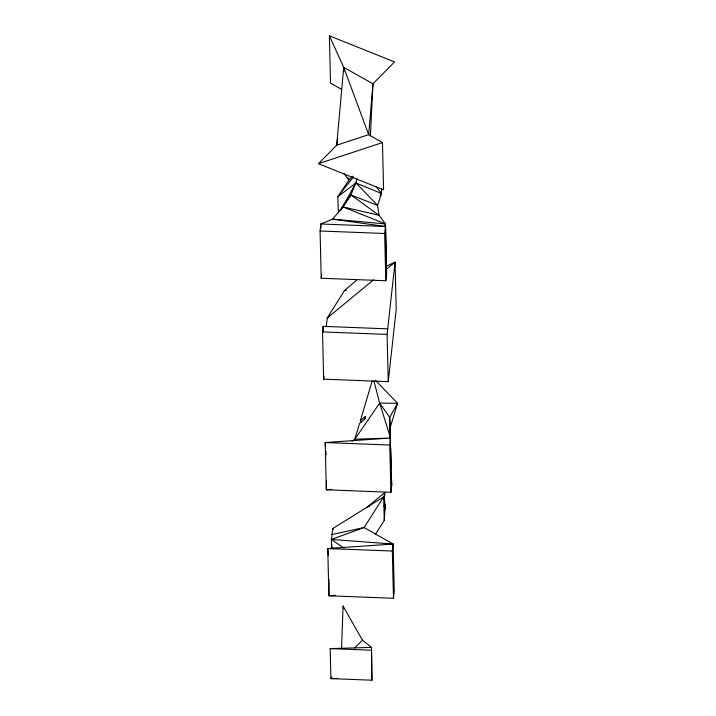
<?xml version="1.0" encoding="UTF-8"?>
<svg xmlns="http://www.w3.org/2000/svg" width="716" height="716" viewBox="0 0 716 716"><rect width="100%" height="100%" fill="white"/><g stroke="black" fill="none" stroke-linecap="round" stroke-linejoin="round"><path stroke-width="1.07" d="M326.389 481.036L326.335 489.789L390.909 492.295L391.688 485.305L389.728 417.356L397.559 403.332L375.39 380.241M329.002 579.378L328.895 595.784L393.478 598.29L394.248 591.3L393.102 544.044L364.086 527.531L332 534.548L331.374 539.443L331.58 547.785L333.396 549.047M386.568 273.754L385.45 223.911L332.689 219.123L320.849 223.992L320.07 230.991L321.215 278.238L385.799 280.753L386.568 273.754L385.45 223.911L379.05 215.292L350.938 194.94L357.284 178.857M385.799 280.753L384.653 233.497L385.423 226.507L332.689 219.123L342.803 206.861L379.05 215.292L377.592 205.411L381.503 193.463L381.592 189.015M341.568 647.971L343.054 606.094L362.484 640.211L371.488 647.389L371.899 680.2L330.899 678.607L330.174 648.607L371.488 647.389L371.899 680.2M370.378 136.04L372.964 83.781L394.534 61.934L329.387 35.8L330.532 83.047L341.523 89.393M375.354 534.44L384.259 520.505L385.271 504.171L383.865 505.818M337.63 138.564L336.699 145.205L368.704 134.653L372.964 83.781L343.707 67.358L336.699 145.205L318.441 163.696L383.597 189.829L382.451 142.582L368.704 134.653L343.707 67.358L329.387 35.8M331.875 544.706L331.58 547.785L334.739 548.501M321.215 278.238L321.654 274.246M386.184 266.307L395.071 262.128L396.216 309.375L388.233 381.673L323.659 379.167L322.513 331.911L323.131 326.353L387.705 328.859M326.254 326.827L327.23 318.002L344.432 290.615L356.523 280.225M323.659 379.167L323.963 376.383M388.233 381.673L387.096 334.426L395.071 262.128L386.488 269.198M390.909 492.295L389.772 445.048L390.542 438.058L379.65 403.09L373.922 381.01M369.313 506.14L367.326 507.044L384.984 492.357L384.215 499.312L384.743 501.737L384.501 511.126L385.271 504.171M393.478 598.29L392.332 551.043L393.102 544.044L331.374 539.443L344.047 548.134M332 534.548L332.788 528.515L383.687 496.877L384.984 492.357M361.795 422.064L360.345 420.757L365.223 416.551L364.9 418.878L359.522 423.514L354.859 439.194L352.12 441.128M384.922 226.05L385.45 223.911L342.803 206.861L350.938 194.94L377.592 205.411L355.959 182.974L337.782 196.721L338.444 212.706M360.345 420.757L372.168 380.993M390.345 440.242L389.987 428.15L397.559 403.332L379.65 403.09L354.859 439.194L390.542 438.058L325.189 442.542L326.335 489.789L331.875 489.404M350.043 196.936L350.938 194.94L340.861 210.182M379.972 196.345L381.503 193.463L376.016 186.545M340.127 210.88L355.959 182.974L381.503 193.463M331.973 676.772L330.899 678.607L337.603 678.41M352.666 176.181L348.916 180.119L337.782 196.721L353.444 176.968M354.563 647.98L362.484 640.211M327.23 318.002L373.609 279.813M331.374 539.443L364.086 527.531L383.687 496.877L384.259 520.505M318.441 163.696L382.451 142.582M344.432 290.615L346.481 290.222M393.102 544.044L327.749 548.528L328.895 595.784L335.544 595.327M385.423 226.507L320.849 223.992L320.947 228.395M320.07 230.991L384.653 233.497M322.513 331.911L387.096 334.426M389.772 445.048L325.189 442.542L325.458 445.862M392.332 551.043L327.749 548.528L328.295 555.186M330.174 648.607L371.174 650.2M347.976 177.783L349.408 179.456M344.199 173.881L348.916 180.119M379.65 403.09L389.728 417.356L389.987 428.15M343.054 606.094L343.787 608.188M391.187 483.166L391.688 485.305L391.294 472.113M332.788 528.515L333.021 529.598M325.905 451.411L326.174 454.732M390.578 447.93L391.196 468.819M365.223 416.551L365.276 418.753M343.707 67.358L343.805 71.654M323.131 326.353L323.256 331.723"/></g></svg>
